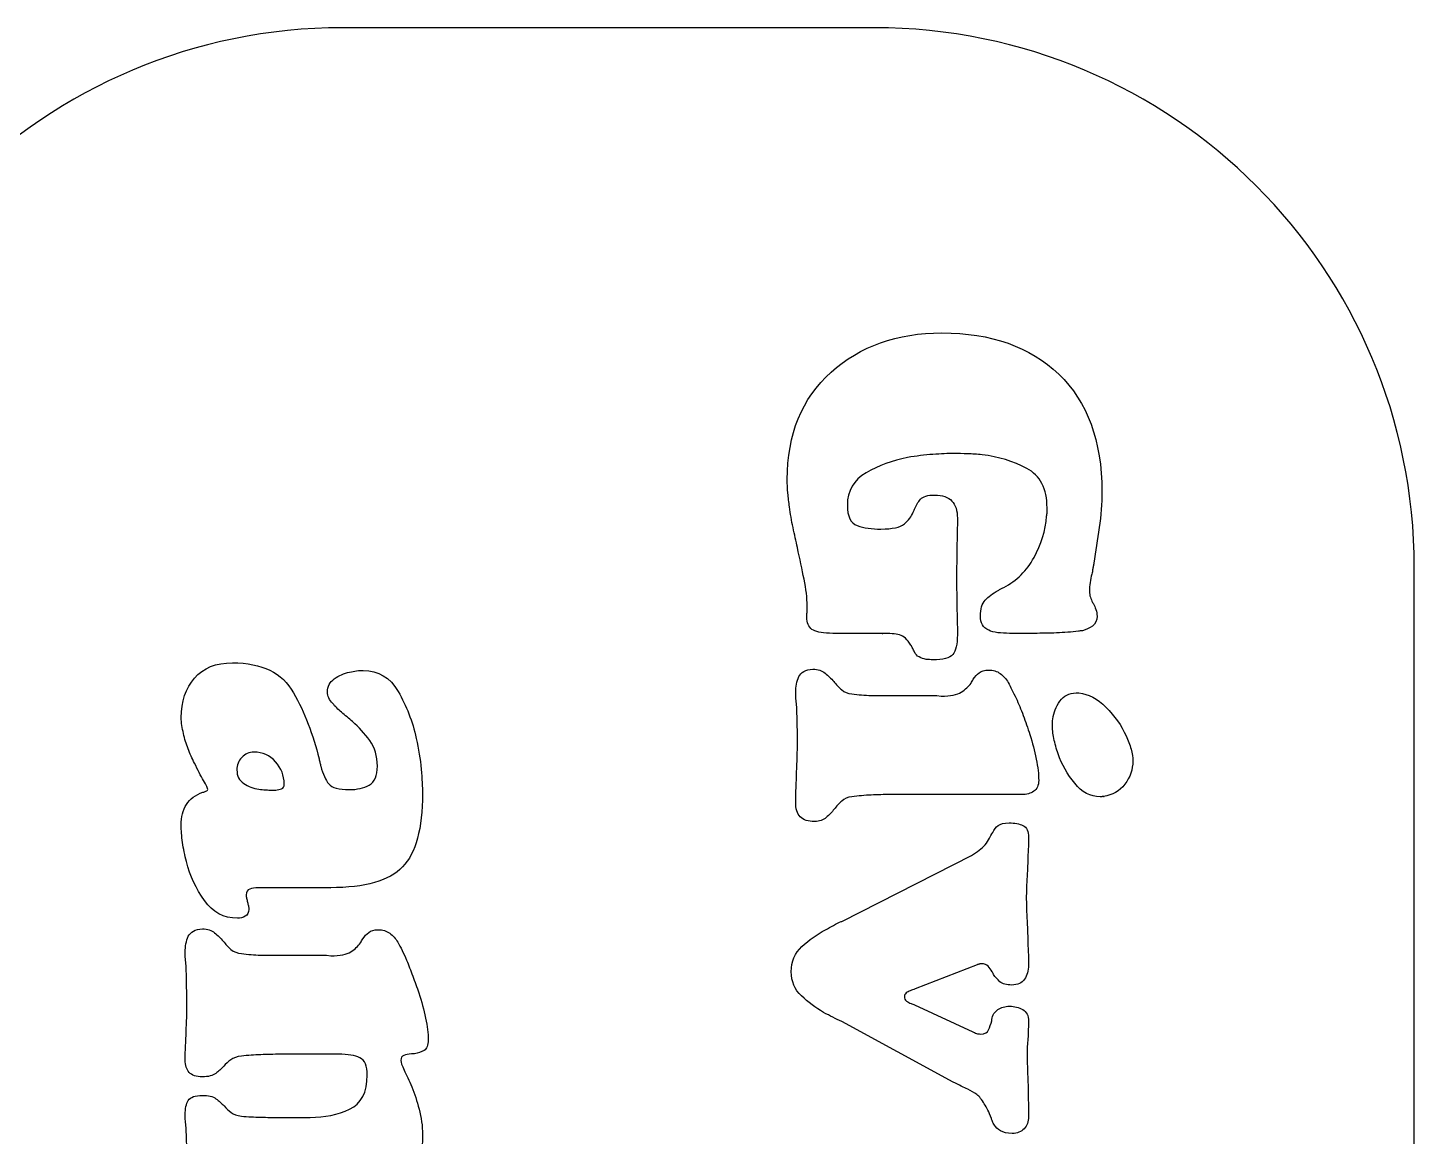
# Model space of a CAD drawing. Extents: x 0 to 771, y 958 to 1701.
# Drawn here: x 578.9 to 652.1, y 1642.2 to 1700.7 of the extents above; entities that cross this region are included whole.
import ezdxf

# ---------------------------------------------------------------- set-up
doc = ezdxf.new("R2010")
doc.units = 0
doc.layers.add('H0114_Printing', color=7, linetype='CONTINUOUS')

msp = doc.modelspace()

# ---------------------------------------------------------------- linework, layer by layer
at = {"layer": 'H0114_Printing', "color": 1}
for points in [[(623.607084, 1700.665057), (595.541085, 1700.665057)], [(652.093084, 1539.047062), (652.093084, 1672.178058)]]:
    msp.add_lwpolyline(points, dxfattribs=at)
at = {"layer": 'H0114_Printing', "color": 4}
for points in [[(632.716584, 1675.103858), (632.716584, 1675.325858)], [(620.056584, 1669.799858), (620.056584, 1669.974858), (620.056584, 1670.149858)], [(620.033584, 1669.449858), (620.033584, 1669.624858)], [(624.043584, 1668.703858), (621.409584, 1668.703858)], [(624.020584, 1668.703858), (624.043584, 1668.703858)], [(632.040584, 1668.703858), (631.469584, 1668.703858), (630.875584, 1668.703858), (630.805584, 1668.703858), (630.735584, 1668.703858)], [(624.449384, 1665.416758), (624.472384, 1665.416758)], [(624.472384, 1665.416758), (626.903384, 1665.416758), (627.136384, 1665.392758)], [(634.255384, 1665.556758), (634.313384, 1665.556758), (634.395384, 1665.556758)], [(632.996384, 1663.877758), (632.996384, 1664.029758)], [(591.806785, 1660.431958), (591.829785, 1660.431958)], [(591.829785, 1660.431958), (591.946785, 1660.431958), (592.016785, 1660.431958)], [(631.388384, 1660.193758), (624.472384, 1660.193758)], [(635.607384, 1660.077758), (635.561384, 1660.077758), (635.515384, 1660.077758)], [(635.724384, 1660.100758), (635.654384, 1660.100758)], [(635.701384, 1660.100758), (635.724384, 1660.100758)], [(621.881184, 1653.503059), (627.792184, 1656.511059), (628.726184, 1656.977059)], [(594.907785, 1655.279959), (591.410785, 1655.279959), (591.083785, 1655.279959)], [(594.883785, 1655.279959), (594.907785, 1655.279959)], [(621.858184, 1653.503059), (621.881184, 1653.503059)], [(592.235885, 1651.711959), (594.689885, 1651.711959), (594.922885, 1651.688959)], [(629.025184, 1651.218059), (625.748184, 1649.936059)], [(629.260184, 1651.265059), (629.201184, 1651.265059)], [(625.724184, 1649.096059), (628.792184, 1647.674059)], [(627.768184, 1645.016059), (621.881184, 1648.211059)], [(629.798184, 1648.257059), (629.798184, 1648.292059), (629.798184, 1648.327059)], [(595.322885, 1646.489959), (594.668885, 1646.489959), (592.260885, 1646.489959)], [(599.336885, 1646.512959), (599.255885, 1646.512959), (599.173885, 1646.512959)], [(592.236885, 1643.155959), (593.826885, 1643.155959)]]:
    msp.add_lwpolyline(points, dxfattribs=at)
at = {"layer": 'H0114_Printing', "color": 1}
for points in [[(595.541085, 1700.665057), (579.808086, 1700.665057), (567.054086, 1687.911058), (567.054086, 1672.178058)], [(652.093084, 1672.178058), (652.093084, 1687.911058), (639.340084, 1700.665057), (623.607084, 1700.665057)]]:
    msp.add_open_spline(points, degree=3, dxfattribs=at)
at = {"layer": 'H0114_Printing', "color": 4}
for points in [[(621.315584, 1682.482858), (622.854584, 1683.866858), (624.805584, 1684.557858), (627.167584, 1684.557858)], [(627.167584, 1684.557858), (629.763584, 1684.557858), (631.818584, 1683.831858), (633.334584, 1682.377858)], [(619.007585, 1676.817858), (619.007585, 1679.211858), (619.777585, 1681.099858), (621.315584, 1682.482858)], [(633.334584, 1682.377858), (634.850584, 1680.924858), (635.607584, 1678.861858), (635.607584, 1676.187858)], [(625.349584, 1677.982858), (624.556584, 1677.828858), (623.830584, 1677.559858), (623.169584, 1677.178858)], [(626.689584, 1678.146858), (626.262584, 1678.115858), (625.815584, 1678.060858), (625.349584, 1677.982858)], [(627.797584, 1678.192858), (627.486584, 1678.192858), (627.117584, 1678.177858), (626.689584, 1678.146858)], [(628.520584, 1678.180858), (628.271584, 1678.188858), (628.030584, 1678.192858), (627.797584, 1678.192858)], [(629.289584, 1678.122858), (629.025584, 1678.154858), (628.768584, 1678.173858), (628.520584, 1678.180858)], [(631.644584, 1677.411858), (630.929584, 1677.792858), (630.144584, 1678.029858), (629.289584, 1678.122858)], [(623.169584, 1677.178858), (622.508584, 1676.797858), (622.178584, 1676.226858), (622.178584, 1675.465858)], [(632.716584, 1675.325858), (632.716584, 1676.335858), (632.359584, 1677.031858), (631.644584, 1677.411858)], [(619.042585, 1676.106858), (619.019585, 1676.347858), (619.007585, 1676.584858), (619.007585, 1676.817858)], [(619.124585, 1675.371858), (619.093585, 1675.620858), (619.065585, 1675.865858), (619.042585, 1676.106858)], [(625.722584, 1675.255858), (625.800584, 1675.457858), (625.904584, 1675.631858), (626.036584, 1675.779858)], [(626.036584, 1675.779858), (626.168584, 1675.927858), (626.421584, 1676.001858), (626.795584, 1676.001858)], [(626.795584, 1676.001858), (627.198584, 1676.001858), (627.498584, 1675.896858), (627.692584, 1675.686858)], [(627.692584, 1675.686858), (627.886584, 1675.476858), (627.984584, 1675.177858), (627.984584, 1674.788858)], [(635.607584, 1676.187858), (635.607584, 1675.550858), (635.561584, 1674.917858), (635.468584, 1674.287858)], [(619.310585, 1674.287858), (619.233585, 1674.652858), (619.171585, 1675.014858), (619.124585, 1675.371858)], [(622.178584, 1675.465858), (622.178584, 1674.874858), (622.353584, 1674.516858), (622.702584, 1674.392858)], [(625.185584, 1674.485858), (625.403584, 1674.672858), (625.559584, 1674.874858), (625.652584, 1675.091858)], [(625.652584, 1675.091858), (625.667584, 1675.123858), (625.679584, 1675.150858), (625.687584, 1675.173858)], [(625.687584, 1675.173858), (625.694584, 1675.196858), (625.706584, 1675.223858), (625.722584, 1675.255858)], [(627.984584, 1674.788858), (627.984584, 1674.524858), (627.979584, 1674.256858), (627.972584, 1673.984858)], [(632.028584, 1672.702858), (632.409584, 1673.393858), (632.631584, 1674.120858), (632.693584, 1674.882858)], [(632.693584, 1674.882858), (632.708584, 1674.959858), (632.716584, 1675.033858), (632.716584, 1675.103858)], [(619.543585, 1673.226858), (619.466585, 1673.568858), (619.388585, 1673.922858), (619.310585, 1674.287858)], [(622.702584, 1674.392858), (623.052584, 1674.268858), (623.468584, 1674.206858), (623.950584, 1674.206858)], [(623.950584, 1674.206858), (624.556584, 1674.206858), (624.968584, 1674.299858), (625.185584, 1674.485858)], [(635.468584, 1674.287858), (635.374584, 1673.657858), (635.281584, 1673.032858), (635.188584, 1672.410858)], [(627.972584, 1673.984858), (627.964584, 1673.712858), (627.960584, 1673.444858), (627.960584, 1673.179858)], [(619.893585, 1671.559858), (619.784585, 1672.080858), (619.667585, 1672.636858), (619.543585, 1673.226858)], [(627.960584, 1673.179858), (627.960584, 1672.915858), (627.956584, 1672.647858), (627.948584, 1672.375858)], [(630.431584, 1671.128858), (631.115584, 1671.485858), (631.648584, 1672.010858), (632.028584, 1672.702858)], [(627.948584, 1672.375858), (627.940584, 1672.104858), (627.937584, 1671.835858), (627.937584, 1671.571858)], [(635.106584, 1671.956858), (635.098584, 1671.917858), (635.086584, 1671.874858), (635.071584, 1671.827858)], [(635.118584, 1672.060858), (635.118584, 1672.030858), (635.114584, 1671.995858), (635.106584, 1671.956858)], [(635.153584, 1672.236858), (635.145584, 1672.181858), (635.133584, 1672.123858), (635.118584, 1672.060858)], [(635.188584, 1672.410858), (635.172584, 1672.348858), (635.160584, 1672.290858), (635.153584, 1672.236858)], [(620.056584, 1670.149858), (620.056584, 1670.568858), (620.002584, 1671.038858), (619.893585, 1671.559858)], [(627.937584, 1671.571858), (627.937584, 1671.323858), (627.940584, 1671.078858), (627.948584, 1670.836858)], [(630.268584, 1671.047858), (630.315584, 1671.070858), (630.369584, 1671.097858), (630.431584, 1671.128858)], [(634.990584, 1671.385858), (634.966584, 1671.229858), (634.955584, 1671.074858), (634.955584, 1670.918858)], [(635.071584, 1671.827858), (635.040584, 1671.687858), (635.013584, 1671.540858), (634.990584, 1671.385858)], [(627.948584, 1670.836858), (627.956584, 1670.596858), (627.960584, 1670.351858), (627.960584, 1670.102858)], [(629.196584, 1669.613858), (629.196584, 1669.985858), (629.281584, 1670.265858), (629.452584, 1670.452858)], [(629.452584, 1670.452858), (629.623584, 1670.638858), (629.848584, 1670.810858), (630.128584, 1670.964858)], [(630.128584, 1670.964858), (630.175584, 1670.996858), (630.222584, 1671.023858), (630.268584, 1671.047858)], [(634.955584, 1670.918858), (634.955584, 1670.810858), (634.970584, 1670.708858), (635.001584, 1670.615858)], [(635.001584, 1670.615858), (635.032584, 1670.522858), (635.071584, 1670.428858), (635.118584, 1670.335858)], [(620.033584, 1669.624858), (620.033584, 1669.679858), (620.041584, 1669.737858), (620.056584, 1669.799858)], [(627.960584, 1670.102858), (627.960584, 1669.853858), (627.964584, 1669.609858), (627.972584, 1669.367858)], [(635.118584, 1670.335858), (635.133584, 1670.320858), (635.141584, 1670.308858), (635.141584, 1670.300858)], [(635.141584, 1670.300858), (635.141584, 1670.292858), (635.149584, 1670.281858), (635.164584, 1670.265858)], [(635.164584, 1670.265858), (635.211584, 1670.172858), (635.254584, 1670.071858), (635.292584, 1669.962858)], [(635.292584, 1669.962858), (635.331584, 1669.853858), (635.351584, 1669.737858), (635.351584, 1669.613858)], [(620.383584, 1668.866858), (620.180584, 1668.975858), (620.064584, 1669.169858), (620.033584, 1669.449858)], [(627.972584, 1669.367858), (627.979584, 1669.126858), (627.984584, 1668.882858), (627.984584, 1668.633858)], [(629.301584, 1669.158858), (629.231584, 1669.290858), (629.196584, 1669.441858), (629.196584, 1669.613858)], [(629.639584, 1668.866858), (629.483584, 1668.928858), (629.371584, 1669.026858), (629.301584, 1669.158858)], [(635.106584, 1669.088858), (634.943584, 1668.971858), (634.768584, 1668.890858), (634.581584, 1668.843858)], [(635.351584, 1669.613858), (635.351584, 1669.379858), (635.270584, 1669.204858), (635.106584, 1669.088858)], [(621.409584, 1668.703858), (620.927584, 1668.703858), (620.585584, 1668.758858), (620.383584, 1668.866858)], [(624.929584, 1668.622858), (624.711584, 1668.676858), (624.408584, 1668.703858), (624.020584, 1668.703858)], [(625.535584, 1668.073858), (625.349584, 1668.385858), (625.147584, 1668.567858), (624.929584, 1668.622858)], [(627.984584, 1668.633858), (627.984584, 1668.120858), (627.902584, 1667.771858), (627.738584, 1667.584858)], [(630.116584, 1668.738858), (629.922584, 1668.762858), (629.763584, 1668.804858), (629.639584, 1668.866858)], [(630.735584, 1668.703858), (630.517584, 1668.703858), (630.311584, 1668.715858), (630.116584, 1668.738858)], [(633.218584, 1668.726858), (632.821584, 1668.711858), (632.429584, 1668.703858), (632.040584, 1668.703858)], [(634.372584, 1668.820858), (633.999584, 1668.773858), (633.614584, 1668.742858), (633.218584, 1668.726858)], [(634.465584, 1668.831858), (634.433584, 1668.824858), (634.403584, 1668.820858), (634.372584, 1668.820858)], [(634.581584, 1668.843858), (634.535584, 1668.843858), (634.496584, 1668.839858), (634.465584, 1668.831858)], [(625.629584, 1667.910858), (625.598584, 1667.973858), (625.566584, 1668.027858), (625.535584, 1668.073858)], [(625.722584, 1667.724858), (625.690584, 1667.786858), (625.660584, 1667.849858), (625.629584, 1667.910858)], [(625.966584, 1667.456858), (625.850584, 1667.510858), (625.768584, 1667.600858), (625.722584, 1667.724858)], [(626.328584, 1667.327858), (626.203584, 1667.359858), (626.083584, 1667.401858), (625.966584, 1667.456858)], [(627.738584, 1667.584858), (627.576584, 1667.397858), (627.221584, 1667.304858), (626.678584, 1667.304858)], [(587.726785, 1666.341958), (588.192785, 1666.878958), (588.860785, 1667.146958), (589.731785, 1667.146958)], [(589.731785, 1667.146958), (591.285785, 1667.146958), (592.357785, 1666.621958), (592.948785, 1665.572958)], [(595.909785, 1666.656958), (596.034785, 1666.687958), (596.158785, 1666.711958), (596.282785, 1666.726958)], [(596.282785, 1666.726958), (596.407785, 1666.742958), (596.523785, 1666.749958), (596.632785, 1666.749958)], [(596.632785, 1666.749958), (597.425785, 1666.749958), (598.039785, 1666.376958), (598.474785, 1665.630958)], [(619.614385, 1666.418758), (619.722385, 1666.652758), (619.971385, 1666.784758), (620.360384, 1666.814758)], [(620.360384, 1666.814758), (620.624384, 1666.814758), (620.839384, 1666.745758), (621.002384, 1666.605758)], [(626.515584, 1667.316858), (626.452584, 1667.324858), (626.390584, 1667.327858), (626.328584, 1667.327858)], [(626.678584, 1667.304858), (626.631584, 1667.304858), (626.577584, 1667.308858), (626.515584, 1667.316858)], [(629.134384, 1666.628758), (629.251384, 1666.722758), (629.418384, 1666.768758), (629.637384, 1666.768758)], [(629.637384, 1666.768758), (629.870384, 1666.768758), (630.073384, 1666.706758), (630.244384, 1666.582758)], [(587.027785, 1664.255958), (587.027785, 1665.110958), (587.259785, 1665.805958), (587.726785, 1666.341958)], [(594.743785, 1665.607958), (594.743785, 1665.902958), (594.863785, 1666.136958), (595.105785, 1666.306958)], [(595.105785, 1666.306958), (595.346785, 1666.478958), (595.614785, 1666.594958), (595.909785, 1666.656958)], [(619.450385, 1665.556758), (619.450385, 1665.898758), (619.505385, 1666.185758), (619.614385, 1666.418758)], [(621.002384, 1666.605758), (621.166384, 1666.465758), (621.318384, 1666.318758), (621.458384, 1666.162758)], [(621.458384, 1666.162758), (621.582384, 1666.007758), (621.719384, 1665.863758), (621.867384, 1665.731758)], [(628.188384, 1665.603758), (628.406384, 1665.742758), (628.578384, 1665.898758), (628.702384, 1666.069758)], [(628.702384, 1666.069758), (628.717384, 1666.115758), (628.737384, 1666.154758), (628.760384, 1666.185758)], [(628.760384, 1666.185758), (628.784384, 1666.217758), (628.803384, 1666.247758), (628.819384, 1666.278758)], [(628.819384, 1666.278758), (628.912384, 1666.418758), (629.017384, 1666.535758), (629.134384, 1666.628758)], [(630.244384, 1666.582758), (630.415384, 1666.458758), (630.556384, 1666.302758), (630.665384, 1666.115758)], [(630.665384, 1666.115758), (630.727384, 1665.991758), (630.793384, 1665.859758), (630.863384, 1665.719758)], [(592.948785, 1665.572958), (593.539785, 1664.523958), (593.989785, 1663.361958), (594.300785, 1662.086958)], [(594.813785, 1665.292958), (594.767785, 1665.393958), (594.743785, 1665.498958), (594.743785, 1665.607958)], [(595.023785, 1665.001958), (594.930785, 1665.094958), (594.860785, 1665.191958), (594.813785, 1665.292958)], [(598.474785, 1665.630958), (598.909785, 1664.884958), (599.228785, 1664.060958), (599.430785, 1663.159958)], [(619.462385, 1665.241758), (619.454385, 1665.342758), (619.450385, 1665.447758), (619.450385, 1665.556758)], [(621.867384, 1665.731758), (622.014384, 1665.599758), (622.198384, 1665.525758), (622.416384, 1665.509758)], [(622.416384, 1665.509758), (622.758384, 1665.463758), (623.097384, 1665.435758), (623.432384, 1665.427758)], [(623.432384, 1665.427758), (623.767384, 1665.420758), (624.106384, 1665.416758), (624.449384, 1665.416758)], [(627.136384, 1665.392758), (627.620384, 1665.392758), (627.970384, 1665.463758), (628.188384, 1665.603758)], [(630.863384, 1665.719758), (630.933384, 1665.579758), (631.006384, 1665.431758), (631.084384, 1665.276758)], [(631.084384, 1665.276758), (631.208384, 1664.996758), (631.333384, 1664.693758), (631.458384, 1664.367758)], [(633.392384, 1665.124758), (633.595384, 1665.412758), (633.882384, 1665.556758), (634.255384, 1665.556758)], [(634.395384, 1665.556758), (634.892384, 1665.509758), (635.370384, 1665.256758), (635.829384, 1664.798758)], [(595.490785, 1664.535958), (595.303785, 1664.690958), (595.147785, 1664.846958), (595.023785, 1665.001958)], [(596.072785, 1664.045958), (595.870785, 1664.216958), (595.676785, 1664.379958), (595.490785, 1664.535958)], [(619.497385, 1664.926758), (619.482385, 1665.035758), (619.470385, 1665.140758), (619.462385, 1665.241758)], [(619.532385, 1663.982758), (619.524385, 1664.301758), (619.513385, 1664.616758), (619.497385, 1664.926758)], [(633.020384, 1664.180758), (633.066384, 1664.522758), (633.190384, 1664.837758), (633.392384, 1665.124758)], [(635.829384, 1664.798758), (636.287384, 1664.340758), (636.641384, 1663.839758), (636.890384, 1663.294758)], [(587.061785, 1663.835958), (587.038785, 1663.975958), (587.027785, 1664.115958), (587.027785, 1664.255958)], [(587.143785, 1663.415958), (587.112785, 1663.556958), (587.085785, 1663.695958), (587.061785, 1663.835958)], [(596.970785, 1663.043958), (596.698785, 1663.415958), (596.399785, 1663.750958), (596.072785, 1664.045958)], [(619.544385, 1663.038758), (619.544385, 1663.348758), (619.540385, 1663.663758), (619.532385, 1663.982758)], [(631.458384, 1664.367758), (631.582384, 1664.040758), (631.698384, 1663.706758), (631.807384, 1663.364758)], [(632.996384, 1664.029758), (632.996384, 1664.083758), (633.004384, 1664.133758), (633.020384, 1664.180758)], [(633.078384, 1663.154758), (633.023384, 1663.418758), (632.996384, 1663.659758), (632.996384, 1663.877758)], [(587.387785, 1662.611958), (587.287785, 1662.867958), (587.205785, 1663.135958), (587.143785, 1663.415958)], [(599.430785, 1663.159958), (599.554785, 1662.599958), (599.640785, 1662.060958), (599.686785, 1661.539958)], [(631.807384, 1663.364758), (631.947384, 1662.929758), (632.059384, 1662.497758), (632.145384, 1662.070758)], [(633.299384, 1662.338758), (633.206384, 1662.618758), (633.132384, 1662.890758), (633.078384, 1663.154758)], [(636.890384, 1663.294758), (636.998384, 1663.061758), (637.084384, 1662.828758), (637.146384, 1662.595758)], [(587.726785, 1661.853958), (587.601785, 1662.102958), (587.489785, 1662.354958), (587.387785, 1662.611958)], [(590.873785, 1662.436958), (590.609785, 1662.436958), (590.391785, 1662.343958), (590.220785, 1662.156958)], [(592.004785, 1661.924958), (591.701785, 1662.265958), (591.324785, 1662.436958), (590.873785, 1662.436958)], [(597.378785, 1661.690958), (597.378785, 1662.219958), (597.242785, 1662.669958), (596.970785, 1663.043958)], [(619.532385, 1662.233758), (619.540385, 1662.506758), (619.544385, 1662.774758), (619.544385, 1663.038758)], [(634.173384, 1660.788758), (633.793384, 1661.262758), (633.501384, 1661.779758), (633.299384, 1662.338758)], [(637.146384, 1662.595758), (637.208384, 1662.361758), (637.240384, 1662.151758), (637.240384, 1661.965758)], [(588.204785, 1660.933958), (588.056785, 1661.189958), (587.896785, 1661.496958), (587.726785, 1661.853958)], [(590.220785, 1662.156958), (590.049785, 1661.970958), (589.964785, 1661.752958), (589.964785, 1661.504958)], [(592.459785, 1660.758958), (592.459785, 1661.193958), (592.307785, 1661.581958), (592.004785, 1661.924958)], [(594.300785, 1662.086958), (594.316785, 1662.009958), (594.331785, 1661.939958), (594.347785, 1661.877958)], [(594.347785, 1661.877958), (594.363785, 1661.815958), (594.378785, 1661.752958), (594.394785, 1661.690958)], [(594.394785, 1661.690958), (594.503785, 1661.271958), (594.642785, 1660.960958), (594.813785, 1660.758958)], [(596.947785, 1660.699958), (597.234785, 1660.863958), (597.378785, 1661.193958), (597.378785, 1661.690958)], [(619.497385, 1661.429758), (619.513385, 1661.693758), (619.524385, 1661.961758), (619.532385, 1662.233758)], [(632.145384, 1662.070758), (632.231384, 1661.643758), (632.273384, 1661.266758), (632.273384, 1660.940758)], [(637.240384, 1661.965758), (637.240384, 1661.514758), (637.100384, 1661.106758), (636.820384, 1660.741758)], [(588.425785, 1660.454958), (588.425785, 1660.516958), (588.351785, 1660.676958), (588.204785, 1660.933958)], [(589.964785, 1661.504958), (589.964785, 1661.177958), (590.084785, 1660.936958), (590.325785, 1660.781958)], [(599.686785, 1661.539958), (599.733785, 1661.018958), (599.756785, 1660.586958), (599.756785, 1660.244958)], [(619.474385, 1660.625758), (619.489385, 1660.897758), (619.497385, 1661.165758), (619.497385, 1661.429758)], [(632.273384, 1660.940758), (632.273384, 1660.675758), (632.188384, 1660.485758), (632.017384, 1660.368758)], [(587.306785, 1659.673959), (587.493785, 1659.976959), (587.780785, 1660.190958), (588.169785, 1660.314958)], [(588.169785, 1660.314958), (588.184785, 1660.314958), (588.204785, 1660.318958), (588.227785, 1660.326958)], [(588.227785, 1660.326958), (588.250785, 1660.334958), (588.270785, 1660.346958), (588.285785, 1660.361958)], [(588.285785, 1660.361958), (588.316785, 1660.361958), (588.347785, 1660.373958), (588.378785, 1660.396958)], [(588.378785, 1660.396958), (588.410785, 1660.420958), (588.425785, 1660.439958), (588.425785, 1660.454958)], [(590.325785, 1660.781958), (590.566785, 1660.626958), (590.834785, 1660.524958), (591.129785, 1660.478958)], [(591.129785, 1660.478958), (591.238785, 1660.462958), (591.355785, 1660.451958), (591.480785, 1660.443958)], [(591.480785, 1660.443958), (591.604785, 1660.435958), (591.712785, 1660.431958), (591.806785, 1660.431958)], [(592.016785, 1660.431958), (592.124785, 1660.447958), (592.226785, 1660.470958), (592.319785, 1660.501958)], [(592.319785, 1660.501958), (592.412785, 1660.532958), (592.459785, 1660.618958), (592.459785, 1660.758958)], [(594.813785, 1660.758958), (594.984785, 1660.556958), (595.342785, 1660.454958), (595.886785, 1660.454958)], [(595.886785, 1660.454958), (596.306785, 1660.454958), (596.659785, 1660.536958), (596.947785, 1660.699958)], [(599.756785, 1660.244958), (599.756785, 1658.395959), (599.406785, 1657.105959), (598.707785, 1656.374959)], [(619.450385, 1659.820759), (619.450385, 1660.085758), (619.458385, 1660.353758), (619.474385, 1660.625758)], [(623.432384, 1660.170758), (623.097384, 1660.155758), (622.758384, 1660.123758), (622.415384, 1660.077758)], [(624.472384, 1660.193758), (624.113384, 1660.193758), (623.767384, 1660.185758), (623.432384, 1660.170758)], [(632.017384, 1660.368758), (631.846384, 1660.251758), (631.636384, 1660.193758), (631.388384, 1660.193758)], [(635.515384, 1660.077758), (635.001384, 1660.077758), (634.554384, 1660.314758), (634.173384, 1660.788758)], [(636.820384, 1660.741758), (636.540384, 1660.376758), (636.167384, 1660.162758), (635.701384, 1660.100758)], [(587.027785, 1658.589959), (587.027785, 1659.009959), (587.119785, 1659.370959), (587.306785, 1659.673959)], [(619.695385, 1659.016759), (619.532385, 1659.179759), (619.450385, 1659.447759), (619.450385, 1659.820759)], [(621.481384, 1659.424759), (621.357384, 1659.268759), (621.216384, 1659.121759), (621.060384, 1658.981759)], [(621.878384, 1659.855759), (621.738384, 1659.723759), (621.605384, 1659.579759), (621.481384, 1659.424759)], [(622.415384, 1660.077758), (622.197384, 1660.061758), (622.018384, 1659.987759), (621.878384, 1659.855759)], [(635.654384, 1660.100758), (635.639384, 1660.100758), (635.623384, 1660.093758), (635.607384, 1660.077758)], [(620.453384, 1658.771759), (620.110384, 1658.771759), (619.858385, 1658.853759), (619.695385, 1659.016759)], [(621.060384, 1658.981759), (620.904384, 1658.841759), (620.702384, 1658.771759), (620.453384, 1658.771759)], [(630.139184, 1658.562059), (630.256184, 1658.655059), (630.447184, 1658.702059), (630.712184, 1658.702059)], [(630.712184, 1658.702059), (631.007184, 1658.702059), (631.251184, 1658.655059), (631.446184, 1658.562059)], [(587.096785, 1657.668959), (587.049785, 1658.003959), (587.027785, 1658.310959), (587.027785, 1658.589959)], [(629.672184, 1657.886059), (629.726184, 1657.995059), (629.785184, 1658.096059), (629.847184, 1658.189059)], [(629.847184, 1658.189059), (629.925184, 1658.345059), (630.022184, 1658.469059), (630.139184, 1658.562059)], [(631.446184, 1658.562059), (631.640184, 1658.469059), (631.737184, 1658.259059), (631.737184, 1657.933059)], [(587.306785, 1656.654959), (587.213785, 1656.996959), (587.143785, 1657.334959), (587.096785, 1657.668959)], [(628.726184, 1656.977059), (628.881184, 1657.070059), (629.018184, 1657.163059), (629.134184, 1657.256059)], [(629.134184, 1657.256059), (629.251184, 1657.350059), (629.356184, 1657.443059), (629.450184, 1657.536059)], [(629.450184, 1657.536059), (629.543184, 1657.661059), (629.617184, 1657.777059), (629.672184, 1657.886059)], [(631.737184, 1657.933059), (631.737184, 1657.669059), (631.730184, 1657.404059), (631.714184, 1657.140059)], [(588.250785, 1654.602959), (587.808785, 1655.224959), (587.493785, 1655.908959), (587.306785, 1656.654959)], [(631.714184, 1657.140059), (631.699184, 1656.876059), (631.691184, 1656.612059), (631.691184, 1656.347059)], [(598.707785, 1656.374959), (598.008785, 1655.644959), (596.733785, 1655.279959), (594.883785, 1655.279959)], [(631.691184, 1656.347059), (631.675184, 1656.083059), (631.660184, 1655.819059), (631.644184, 1655.555059)], [(590.640785, 1655.209959), (590.515785, 1655.162959), (590.454785, 1655.061959), (590.454785, 1654.906959)], [(591.083785, 1655.279959), (590.912785, 1655.279959), (590.765785, 1655.255959), (590.640785, 1655.209959)], [(631.644184, 1655.555059), (631.629184, 1655.290059), (631.621184, 1655.026059), (631.621184, 1654.762059)], [(589.987785, 1653.670959), (589.272785, 1653.670959), (588.693785, 1653.981959), (588.250785, 1654.602959)], [(590.454785, 1654.906959), (590.454785, 1654.844959), (590.461785, 1654.781959), (590.477785, 1654.719959)], [(590.477785, 1654.719959), (590.492785, 1654.657959), (590.508785, 1654.587959), (590.524785, 1654.509959)], [(590.524785, 1654.509959), (590.539785, 1654.447959), (590.555785, 1654.385959), (590.570785, 1654.323959)], [(590.570785, 1654.323959), (590.585785, 1654.261959), (590.593785, 1654.198959), (590.593785, 1654.136959)], [(631.621184, 1654.762059), (631.621184, 1654.467059), (631.629184, 1654.171059), (631.644184, 1653.876059)], [(590.407785, 1653.775959), (590.282785, 1653.705959), (590.142785, 1653.670959), (589.987785, 1653.670959)], [(590.593785, 1654.136959), (590.593785, 1653.965959), (590.531785, 1653.845959), (590.407785, 1653.775959)], [(631.644184, 1653.876059), (631.660184, 1653.581059), (631.675184, 1653.278059), (631.691184, 1652.967059)], [(587.399885, 1652.714959), (587.508885, 1652.947959), (587.757885, 1653.079959), (588.145885, 1653.110959)], [(588.145885, 1653.110959), (588.410885, 1653.110959), (588.624885, 1653.040959), (588.788885, 1652.900959)], [(588.788885, 1652.900959), (588.952885, 1652.760959), (589.103885, 1652.613959), (589.244885, 1652.457959)], [(596.605885, 1652.574959), (596.698885, 1652.714959), (596.803885, 1652.830959), (596.920885, 1652.924959)], [(596.920885, 1652.924959), (597.037885, 1653.017959), (597.204885, 1653.064959), (597.423885, 1653.064959)], [(597.423885, 1653.064959), (597.656885, 1653.064959), (597.859885, 1653.002959), (598.030885, 1652.877959)], [(598.030885, 1652.877959), (598.201885, 1652.753959), (598.341885, 1652.597959), (598.451885, 1652.411959)], [(619.778185, 1652.174059), (620.152184, 1652.516059), (620.564184, 1652.811059), (621.016184, 1653.060059)], [(621.016184, 1653.060059), (621.156184, 1653.138059), (621.300184, 1653.216059), (621.448184, 1653.293059)], [(621.448184, 1653.293059), (621.596184, 1653.371059), (621.733184, 1653.441059), (621.858184, 1653.503059)], [(631.691184, 1652.967059), (631.691184, 1652.671059), (631.699184, 1652.376059), (631.714184, 1652.081059)], [(587.236885, 1651.851959), (587.236885, 1652.193959), (587.291885, 1652.481959), (587.399885, 1652.714959)], [(589.244885, 1652.457959), (589.368885, 1652.302959), (589.504885, 1652.158959), (589.652885, 1652.026959)], [(595.974885, 1651.898959), (596.191885, 1652.037959), (596.363885, 1652.193959), (596.488885, 1652.364959)], [(596.488885, 1652.364959), (596.503885, 1652.411959), (596.523885, 1652.450959), (596.546885, 1652.481959)], [(596.546885, 1652.481959), (596.569885, 1652.512959), (596.589885, 1652.543959), (596.605885, 1652.574959)], [(598.451885, 1652.411959), (598.528885, 1652.271959), (598.606885, 1652.123959), (598.684885, 1651.967959)], [(619.218185, 1650.845059), (619.218185, 1651.389059), (619.404185, 1651.832059), (619.778185, 1652.174059)], [(587.248885, 1651.525959), (587.240885, 1651.634959), (587.236885, 1651.743959), (587.236885, 1651.851959)], [(587.283885, 1651.175959), (587.267885, 1651.300959), (587.256885, 1651.416959), (587.248885, 1651.525959)], [(589.652885, 1652.026959), (589.800885, 1651.894959), (589.983885, 1651.820959), (590.202885, 1651.805959)], [(590.202885, 1651.805959), (590.544885, 1651.758959), (590.883885, 1651.731959), (591.218885, 1651.723959)], [(591.218885, 1651.723959), (591.553885, 1651.715959), (591.892885, 1651.711959), (592.235885, 1651.711959)], [(594.922885, 1651.688959), (595.405885, 1651.688959), (595.755885, 1651.758959), (595.974885, 1651.898959)], [(598.684885, 1651.967959), (598.761885, 1651.813959), (598.839885, 1651.641959), (598.917885, 1651.455959)], [(598.917885, 1651.455959), (599.025885, 1651.190959), (599.134885, 1650.911959), (599.243885, 1650.616959)], [(631.714184, 1652.081059), (631.730184, 1651.786059), (631.737184, 1651.490059), (631.737184, 1651.195059)], [(587.295885, 1650.848959), (587.287885, 1650.958959), (587.283885, 1651.066959), (587.283885, 1651.175959)], [(587.306885, 1650.499959), (587.306885, 1650.623959), (587.303885, 1650.740959), (587.295885, 1650.848959)], [(619.755185, 1649.574059), (619.396185, 1649.908059), (619.218185, 1650.332059), (619.218185, 1650.845059)], [(629.084184, 1651.230059), (629.060184, 1651.222059), (629.041184, 1651.218059), (629.025184, 1651.218059)], [(629.142184, 1651.242059), (629.126184, 1651.242059), (629.107184, 1651.237059), (629.084184, 1651.230059)], [(629.201184, 1651.265059), (629.178184, 1651.265059), (629.158184, 1651.257059), (629.142184, 1651.242059)], [(629.611184, 1651.136059), (629.533184, 1651.222059), (629.416184, 1651.265059), (629.260184, 1651.265059)], [(629.821184, 1650.845059), (629.759184, 1650.954059), (629.689184, 1651.051059), (629.611184, 1651.136059)], [(629.857184, 1650.787059), (629.849184, 1650.810059), (629.837184, 1650.829059), (629.821184, 1650.845059)], [(629.891184, 1650.705059), (629.876184, 1650.737059), (629.864184, 1650.763059), (629.857184, 1650.787059)], [(630.231184, 1650.321059), (630.099184, 1650.437059), (629.985184, 1650.565059), (629.891184, 1650.705059)], [(631.737184, 1651.195059), (631.737184, 1650.899059), (631.667184, 1650.651059), (631.527184, 1650.449059)], [(587.318885, 1649.835959), (587.310885, 1650.060959), (587.306885, 1650.281959), (587.306885, 1650.499959)], [(599.243885, 1650.616959), (599.352885, 1650.320959), (599.461885, 1650.025959), (599.570885, 1649.729959)], [(625.748184, 1649.936059), (625.701184, 1649.920059), (625.658184, 1649.904059), (625.619184, 1649.889059)], [(630.852184, 1650.145059), (630.571184, 1650.145059), (630.364184, 1650.204059), (630.231184, 1650.321059)], [(631.527184, 1650.449059), (631.388184, 1650.247059), (631.163184, 1650.145059), (630.852184, 1650.145059)], [(587.329885, 1649.170959), (587.329885, 1649.388959), (587.326885, 1649.609959), (587.318885, 1649.835959)], [(587.318885, 1648.424959), (587.326885, 1648.673959), (587.329885, 1648.922959), (587.329885, 1649.170959)], [(599.570885, 1649.729959), (599.710885, 1649.279959), (599.826885, 1648.836959), (599.919885, 1648.401959)], [(620.922184, 1648.700059), (620.502184, 1648.949059), (620.113184, 1649.240059), (619.755185, 1649.574059)], [(625.280184, 1649.726059), (625.217184, 1649.679059), (625.186184, 1649.617059), (625.186184, 1649.540059)], [(625.186184, 1649.540059), (625.186184, 1649.431059), (625.225184, 1649.349059), (625.303184, 1649.294059)], [(625.490184, 1649.842059), (625.412184, 1649.812059), (625.342184, 1649.772059), (625.280184, 1649.726059)], [(625.303184, 1649.294059), (625.381184, 1649.240059), (625.459184, 1649.197059), (625.537184, 1649.166059)], [(625.619184, 1649.889059), (625.580184, 1649.874059), (625.537184, 1649.858059), (625.490184, 1649.842059)], [(625.537184, 1649.166059), (625.568184, 1649.151059), (625.600184, 1649.139059), (625.631184, 1649.131059)], [(621.413184, 1648.443059), (621.258184, 1648.521059), (621.094184, 1648.607059), (620.922184, 1648.700059)], [(621.881184, 1648.211059), (621.725184, 1648.288059), (621.569184, 1648.366059), (621.413184, 1648.443059)], [(625.631184, 1649.131059), (625.662184, 1649.123059), (625.693184, 1649.112059), (625.724184, 1649.096059)], [(629.798184, 1648.327059), (629.845184, 1648.560059), (629.954184, 1648.735059), (630.126184, 1648.851059)], [(630.126184, 1648.851059), (630.298184, 1648.968059), (630.501184, 1649.026059), (630.735184, 1649.026059)], [(630.735184, 1649.026059), (630.999184, 1649.026059), (631.232184, 1648.968059), (631.435184, 1648.851059)], [(631.435184, 1648.851059), (631.636184, 1648.735059), (631.737184, 1648.529059), (631.737184, 1648.234059)], [(587.283885, 1647.678959), (587.298885, 1647.927959), (587.310885, 1648.175959), (587.318885, 1648.424959)], [(599.919885, 1648.401959), (600.012885, 1647.965959), (600.059885, 1647.585959), (600.059885, 1647.258959)], [(629.213184, 1647.558059), (629.432184, 1647.558059), (629.572184, 1647.632059), (629.634184, 1647.779059)], [(629.634184, 1647.779059), (629.697184, 1647.927059), (629.751184, 1648.086059), (629.798184, 1648.257059)], [(631.726184, 1647.826059), (631.718184, 1647.694059), (631.714184, 1647.558059), (631.714184, 1647.418059)], [(631.737184, 1648.234059), (631.737184, 1648.094059), (631.733184, 1647.958059), (631.726184, 1647.826059)], [(587.259885, 1646.932959), (587.275885, 1647.180959), (587.283885, 1647.429959), (587.283885, 1647.678959)], [(600.059885, 1647.258959), (600.059885, 1646.963959), (599.985885, 1646.772959), (599.838885, 1646.687959)], [(628.792184, 1647.674059), (628.854184, 1647.643059), (628.920184, 1647.616059), (628.990184, 1647.592059)], [(628.990184, 1647.592059), (629.060184, 1647.569059), (629.135184, 1647.558059), (629.213184, 1647.558059)], [(631.679184, 1647.009059), (631.671184, 1646.878059), (631.667184, 1646.741059), (631.667184, 1646.602059)], [(631.714184, 1647.418059), (631.699184, 1647.278059), (631.687184, 1647.142059), (631.679184, 1647.009059)], [(587.236885, 1646.185959), (587.236885, 1646.434959), (587.244885, 1646.683959), (587.259885, 1646.932959)], [(590.203885, 1646.395959), (589.969885, 1646.365959), (589.781885, 1646.299959), (589.641885, 1646.197959)], [(591.219885, 1646.465959), (590.884885, 1646.450959), (590.545885, 1646.427959), (590.203885, 1646.395959)], [(592.260885, 1646.489959), (591.901885, 1646.489959), (591.555885, 1646.481959), (591.219885, 1646.465959)], [(596.456885, 1646.302959), (596.199885, 1646.427959), (595.821885, 1646.489959), (595.322885, 1646.489959)], [(596.842885, 1645.393959), (596.842885, 1645.875959), (596.713885, 1646.178959), (596.456885, 1646.302959)], [(598.777885, 1646.430959), (598.668885, 1646.392959), (598.614885, 1646.302959), (598.614885, 1646.162959)], [(599.173885, 1646.512959), (599.017885, 1646.497959), (598.885885, 1646.469959), (598.777885, 1646.430959)], [(599.838885, 1646.687959), (599.690885, 1646.602959), (599.523885, 1646.543959), (599.336885, 1646.512959)], [(631.667184, 1646.602059), (631.667184, 1646.322059), (631.671184, 1646.038059), (631.679184, 1645.751059)], [(587.446885, 1645.532959), (587.306885, 1645.688959), (587.236885, 1645.906959), (587.236885, 1646.185959)], [(588.145885, 1645.300959), (587.819885, 1645.300959), (587.586885, 1645.378959), (587.446885, 1645.532959)], [(589.267885, 1645.859959), (589.143885, 1645.719959), (589.003885, 1645.591959), (588.847885, 1645.474959)], [(589.641885, 1646.197959), (589.501885, 1646.097959), (589.376885, 1645.984959), (589.267885, 1645.859959)], [(598.614885, 1646.162959), (598.614885, 1646.069959), (598.672885, 1645.898959), (598.789885, 1645.649959)], [(598.789885, 1645.649959), (598.905885, 1645.401959), (599.041885, 1645.106959), (599.197885, 1644.763959)], [(631.679184, 1645.751059), (631.687184, 1645.463059), (631.699184, 1645.179059), (631.714184, 1644.899059)], [(588.847885, 1645.474959), (588.691885, 1645.358959), (588.457885, 1645.300959), (588.145885, 1645.300959)], [(595.907885, 1643.586959), (596.530885, 1643.874959), (596.842885, 1644.476959), (596.842885, 1645.393959)], [(628.188184, 1644.807059), (628.064184, 1644.869059), (627.923184, 1644.939059), (627.768184, 1645.016059)], [(628.538184, 1644.643059), (628.429184, 1644.690059), (628.313184, 1644.745059), (628.188184, 1644.807059)], [(631.714184, 1644.899059), (631.714184, 1644.620059), (631.718184, 1644.336059), (631.726184, 1644.048059)], [(587.236885, 1643.294959), (587.236885, 1643.621959), (587.291885, 1643.874959), (587.399885, 1644.052959)], [(587.399885, 1644.052959), (587.508885, 1644.231959), (587.757885, 1644.321959), (588.145885, 1644.321959)], [(588.145885, 1644.321959), (588.457885, 1644.321959), (588.694885, 1644.262959), (588.858885, 1644.145959)], [(588.858885, 1644.145959), (589.022885, 1644.029959), (589.166885, 1643.901959), (589.291885, 1643.761959)], [(599.197885, 1644.763959), (599.336885, 1644.406959), (599.465885, 1644.014959), (599.581885, 1643.586959)], [(629.006184, 1644.363059), (628.866184, 1644.472059), (628.710184, 1644.566059), (628.538184, 1644.643059)], [(629.403184, 1643.874059), (629.278184, 1644.092059), (629.146184, 1644.255059), (629.006184, 1644.363059)], [(631.726184, 1644.048059), (631.733184, 1643.761059), (631.737184, 1643.477059), (631.737184, 1643.197059)], [(589.291885, 1643.761959), (589.400885, 1643.636959), (589.521885, 1643.524959), (589.653885, 1643.423959)], [(589.653885, 1643.423959), (589.786885, 1643.322959), (589.969885, 1643.256959), (590.203885, 1643.224959)], [(593.826885, 1643.155959), (594.590885, 1643.155959), (595.283885, 1643.298959), (595.907885, 1643.586959)], [(599.581885, 1643.586959), (599.698885, 1643.159959), (599.756885, 1642.711959), (599.756885, 1642.245959)], [(629.590184, 1643.547059), (629.527184, 1643.672059), (629.465184, 1643.780059), (629.403184, 1643.874059)], [(629.777184, 1643.105059), (629.714184, 1643.275059), (629.652184, 1643.423059), (629.590184, 1643.547059)], [(587.248885, 1642.968959), (587.240885, 1643.077959), (587.236885, 1643.186959), (587.236885, 1643.294959)], [(587.283885, 1642.618959), (587.267885, 1642.743959), (587.256885, 1642.859959), (587.248885, 1642.968959)], [(587.318885, 1641.628959), (587.310885, 1641.962959), (587.298885, 1642.292959), (587.283885, 1642.618959)], [(590.203885, 1643.224959), (590.545885, 1643.194959), (590.884885, 1643.174959), (591.219885, 1643.166959)], [(591.219885, 1643.166959), (591.555885, 1643.159959), (591.893885, 1643.155959), (592.236885, 1643.155959)], [(629.835184, 1642.941059), (629.812184, 1643.003059), (629.792184, 1643.058059), (629.777184, 1643.105059)], [(629.940184, 1642.755059), (629.893184, 1642.817059), (629.858184, 1642.879059), (629.835184, 1642.941059)], [(630.256184, 1642.452059), (630.108184, 1642.545059), (630.003184, 1642.646059), (629.940184, 1642.755059)], [(631.737184, 1643.197059), (631.737184, 1642.933059), (631.660184, 1642.720059), (631.504184, 1642.556059)], [(599.756885, 1642.245959), (599.756885, 1640.675959), (599.254885, 1639.560959), (598.249885, 1638.899959)], [(630.875184, 1642.312059), (630.610184, 1642.312059), (630.403184, 1642.358059), (630.256184, 1642.452059)], [(631.504184, 1642.556059), (631.349184, 1642.393059), (631.139184, 1642.312059), (630.875184, 1642.312059)]]:
    msp.add_open_spline(points, degree=3, dxfattribs=at)

doc.saveas('drawing.dxf')
